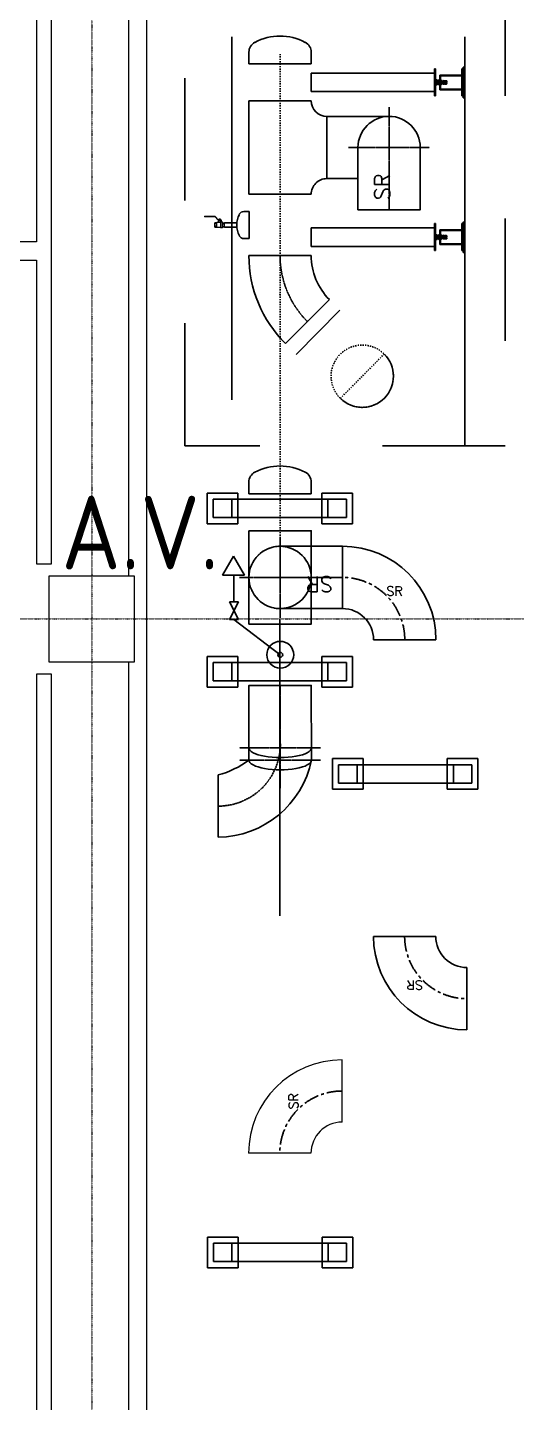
# Model space of a CAD drawing. Extents: x -181672 to 290600, y -29000 to 395522.
# Drawn here: x 17477 to 21463, y 38610 to 49823 of the extents above; entities that cross this region are included whole.
import ezdxf
from ezdxf.enums import TextEntityAlignment as Align

# ---------------------------------------------------------------- set-up
doc = ezdxf.new("R2010")
doc.units = 0
doc.header["$LTSCALE"] = 10
for name, pattern in [('H12PL2$0$JJP_三點線', [0.9, 0.3, -0.15, 0, -0.15, 0, -0.15, 0, -0.15]), ('XFM7P20PCW$0$CENTER', [2, 1.25, -0.25, 0.25, -0.25]), ('XFM7P20PCW$0$Dashed', [2, 1, -1]), ('XFM7P20PCW$0$HIDDEN', [9.525, 6.35, -3.175])]:
    doc.linetypes.add(name, pattern=pattern)
for name, color, linetype in [('H12PL2$0$A-WALL-IN', 252, 'Continuous'), ('H12PL2$0$S-COL', 252, 'Continuous'), ('H12PL2$0$S-GRID', 252, 'Continuous'), ('XFM7P20PCW$0$M-CWTR-CENT', 252, 'XFM7P20PCW$0$CENTER'), ('XFM7P20PCW$0$P-PCWR-20.7-P', 252, 'Continuous'), ('XFM7P20PCW$0$PCW 50K', 252, 'Continuous'), ('XFM7P20PCW$0$PCWR-20.7-P', 252, 'Continuous'), ('XFM7P20PCW$0$U-PV-TXT', 252, 'Continuous'), ('XFM7P20PCW$0$避震器', 252, 'Continuous'), ('XFM7P20PCW$0$避震器牛腿', 252, 'Continuous')]:
    doc.layers.add(name, color=color, linetype=linetype)
doc.layers.add('XFM7P20PCW$0$M-PIPE-PCWS', color=252, linetype='Continuous', lineweight=9)
doc.styles.add('XFM7P20PCW$0$aa-txt', font='isocp.shx', dxfattribs={"bigfont": 'chineset'})
doc.styles.add('XFM7P20PCW$0$Standard', font='txt.shx', dxfattribs={"bigfont": 'chineset.shx'})

# ---------------------------------------------------------------- blocks, each defined once
blk = doc.blocks.new('H12PL2')
at = {"layer": 'H12PL2$0$A-WALL-IN', "lineweight": 0, "flags": 128}
for points in [[(18450, -350), (18450, 83030)], [(17550, 59550), (17550, 48075)], [(17672, 45450), (17672, 59550)], [(18300, 59650), (18300, 45350)], [(17550, 48075), (17192.5, 48075)], [(17192.5, 47925), (17550, 47925)], [(17550, 47925), (17550, 45450)], [(17550, 45450), (17672, 45450)], [(18300, 44650), (18300, 30350)], [(17672, 44550), (17550, 44550)], [(17550, 44550), (17550, 30450)], [(17672, 30450), (17672, 44550)]]:
    blk.add_lwpolyline(points, dxfattribs=at)
at = {"layer": 'H12PL2$0$S-COL', "lineweight": 0, "flags": 128}
blk.add_lwpolyline([(17650, 44650), (18350, 44650), (18350, 45350), (17650, 45350)], close=True, dxfattribs=at)
blk.add_lwpolyline([(17650, 44650), (18350, 44650), (18350, 45350), (17650, 45350)], close=True, dxfattribs=at)
at = {"layer": 'H12PL2$0$S-GRID', "linetype": 'H12PL2$0$JJP_三點線', "lineweight": 0}
for p, q in [((18000, 128250), (18000, -28000)), ((-29000, 45000), (289600, 45000))]:
    blk.add_line(p, q, dxfattribs=at)
blk = doc.blocks.new('XFM7P20PCW$0$90h-20')
at = {"ltscale": 1000}
for p, q in [((4.4, 25.4), (4.4, 76.2)), ((29.8, 0), (80.6, 0))]:
    blk.add_line(p, q, dxfattribs=at)
for radius in [76.2, 25.4]:
    blk.add_arc((4.4, 0), radius, 0, 90, dxfattribs=at)
at = {"layer": 'XFM7P20PCW$0$M-CWTR-CENT'}
blk.add_arc((4.4, 0), 50.8, 0, 90, dxfattribs=at)
at = {"style": 'XFM7P20PCW$0$Standard'}
blk.add_text('SR', height=7.5, dxfattribs=at).set_placement((40.3, 35.9))
blk = doc.blocks.new('XFM7P20PCW$0$PP-R20(500A)')
for p, q in [((12.7, 63.5), (63.5, 63.5)), ((0, 50.8), (0, 0)), ((76.2, 50.8), (76.2, 0)), ((0, 0), (76.2, 0))]:
    blk.add_line(p, q)
for centre, start, end in [((0, 63.5), 270, 0), ((76.2, 63.5), 180, 270)]:
    blk.add_arc(centre, 12.7, start, end)
blk = doc.blocks.new('XFM7P20PCW$0$Ca-500')
for p, q in [((25.4, 0), (-25.4, 0)), ((-25.4, -9.7), (-25.4, 0)), ((25.4, -9.7), (25.4, 0))]:
    blk.add_line(p, q)
for centre, radius, start, end in [((-16.3, -9.7), 9.11, 180, 241.9233), ((16.3, -9.7), 9.11, 298.0767, 360), ((0, 20.9), 43.7, 241.9233, 298.0767)]:
    blk.add_arc(centre, radius, start, end)
blk = doc.blocks.new('XFM7P20PCW$0$A$C51A82B8F')
blk.add_line((0, 657), (0, 149))
at = {"color": 0}
blk.add_line((359, 0), (718, 359), dxfattribs=at)
for radius in [1016, 508]:
    blk.add_arc((0, -359), radius, 45, 90)
at = {"color": 1, "linetype": 'XFM7P20PCW$0$CENTER'}
blk.add_arc((0, -359), 762, 45, 90, dxfattribs=at)
at = {"color": 0}
blk.add_point((316, 403), dxfattribs=at)
blk = doc.blocks.new('XFM7P20PCW$0$Ca-200')
for p, q in [((-11, 0), (11, 0)), ((11, -4.3), (11, 0)), ((-11, -4.3), (-11, 0))]:
    blk.add_line(p, q)
for centre, radius, start, end in [((-6.8, -4.3), 4.2, 180, 241.9082), ((0, 8.4), 18.5, 241.9082, 298.0918), ((6.8, -4.3), 4.2, 298.0918, 0)]:
    blk.add_arc(centre, radius, start, end)
blk = doc.blocks.new('XFM7P20PCW$0$F20P1-SM-08-YKE-FB2-STD-設備配管-Y2221705$0$捷流-二件式球塞閥-25A-正視圖')
at = {"color": 0, "linetype": 'Continuous', "lineweight": 0}
for p, q in [((1.7, 1.8), (0, 1.8)), ((0, 0.9), (0, 1.8)), ((1.7, 0.9), (0, 0.9)), ((0, -0.9), (0, 0.9)), ((6.2, 1.8), (7.9, 1.8)), ((6.2, 0.9), (7.9, 0.9)), ((7.9, 0.9), (7.9, 1.8)), ((7.9, -0.9), (7.9, 0.9)), ((1.7, -0.9), (0, -0.9)), ((0, -1.8), (0, -0.9)), ((0, -1.8), (1.7, -1.8)), ((6.2, -0.9), (7.9, -0.9)), ((7.9, -1.8), (6.2, -1.8)), ((7.9, -1.8), (7.9, -0.9))]:
    blk.add_line(p, q, dxfattribs=at)
at = {"color": 0, "linetype": 'Continuous', "lineweight": 0, "extrusion": (0, 1, -2.22045e-16)}
for p, q in [((1.7, 0), (1.7, 2.3)), ((1.7, 2.3), (3, 2.3)), ((2.5, 3.5), (2.5, 3.6)), ((2.8, 3.6), (2.5, 3.6)), ((2.5, 3), (2.5, 3.5)), ((2.5, 3.2), (2.5, 2.9)), ((2.5, 3.2), (2.5, 3.2)), ((2.8, 3), (2.5, 3)), ((2.5, 2.9), (2.9, 2.9)), ((2.8, 3.6), (2.8, 3.5)), ((2.8, 3.5), (2.8, 3)), ((2.9, 3.2), (2.8, 3.2)), ((2.9, 2.3), (2.9, 3.6)), ((2.9, 3.6), (5, 3.6)), ((3, 4.2), (3, 4.7)), ((3.5, 4.7), (3, 4.7)), ((3, 4.2), (3.5, 4.2)), ((3, 4.1), (4.9, 4.1)), ((4.9, 3.8), (3, 3.8)), ((3, 0), (3, 2.3)), ((3.2, 2.1), (3.2, 0)), ((3.2, 2.1), (6.2, 2.1)), ((3.5, 4.2), (3.5, 4.7)), ((4.4, 4.7), (3.5, 4.7)), ((3.5, 4.2), (4.4, 4.2)), ((3.6, 4.7), (3.6, 4.8)), ((3.6, 4.8), (4.3, 4.8)), ((3.6, 4.1), (3.6, 4.2)), ((3.6, 3.6), (3.6, 3.8)), ((4.3, 4.8), (4.3, 4.7)), ((4.3, 4.2), (4.3, 4.1)), ((4.3, 3.8), (4.3, 3.6)), ((4.4, 4.2), (4.4, 4.7)), ((4.9, 4.7), (4.4, 4.7)), ((4.4, 4.2), (4.9, 4.2)), ((4.5, 2.9), (4.5, 3.2)), ((4.8, 3.2), (4.5, 3.2)), ((4.5, 2.9), (4.8, 2.9)), ((4.8, 2.9), (4.8, 3.2)), ((4.8, 3.2), (4.8, 3.2)), ((4.8, 2.9), (4.8, 3.2)), ((4.8, 2.9), (4.8, 2.9)), ((4.9, 4.1), (7.7, 7)), ((4.9, 4.7), (4.9, 4.2)), ((5.1, 3.9), (4.9, 3.8)), ((5, 3.6), (5, 2.1)), ((7.9, 6.9), (5.1, 3.9)), ((6.2, -2.1), (6.2, 2.1)), ((8, 6.9), (7.9, 6.9)), ((8, 7.2), (8, 7.2)), ((8, 6.7), (8, 7.2)), ((15.8, 7.2), (8, 7.2)), ((8, 6.7), (15.8, 6.7)), ((16.4, 7.2), (16.4, 6.7)), ((1.7, -2.3), (1.7, 0)), ((1.7, -2.3), (3, -2.3)), ((3, -2.3), (3, 0)), ((3.2, -2.1), (3, -2.3)), ((3.2, 0), (3.2, -2.1)), ((3.2, -2.1), (6.2, -2.1))]:
    blk.add_line(p, q, dxfattribs=at)
at = {"color": 0, "linetype": 'Continuous', "lineweight": 0, "extrusion": (0, -1, -2.22045e-16)}
blk.add_line((3.2, 2.1), (3, 2.3), dxfattribs=at)
at = {"color": 0, "linetype": 'Continuous', "lineweight": 0}
for points, knots in [([(2.5, 3.6), (2.5, 3.7), (2.6, 3.8), (2.6, 3.9), (2.6, 3.9), (2.7, 4), (2.8, 4), (2.9, 4), (2.9, 4.1), (3, 4.1)], [-6.586857, -6.586857, -6.586857, -6.586857, -4.917672, -4.917672, -3.301294, -3.301294, -1.594864, -1.594864, 0, 0, 0, 0]), ([(2.5, 3.6), (2.5, 3.6), (2.5, 3.6), (2.5, 3.6), (2.5, 3.6), (2.5, 3.6), (2.5, 3.6), (2.5, 3.6)], [-0.7953467, -0.7953467, -0.7953467, -0.7953467, -0.3971684, -0.3971684, -0.1815592, -0.1815592, 0, 0, 0, 0]), ([(3, 3.8), (3, 3.8), (2.9, 3.8), (2.9, 3.8), (2.9, 3.8), (2.8, 3.7), (2.8, 3.7), (2.8, 3.7), (2.8, 3.7), (2.8, 3.6)], [-2.501227, -2.501227, -2.501227, -2.501227, -1.860628, -1.860628, -1.243575, -1.243575, -0.629521, -0.629521, 0, 0, 0, 0]), ([(2.8, 3.6), (2.8, 3.6), (2.8, 3.6), (2.8, 3.6), (2.8, 3.6), (2.8, 3.6), (2.8, 3.6), (2.8, 3.6), (2.8, 3.6), (2.8, 3.6)], [-0.7942743, -0.7942743, -0.7942743, -0.7942743, -0.7152172, -0.7152172, -0.6166439, -0.6166439, -0.3978503, -0.3978503, 0, 0, 0, 0]), ([(16.4, 7.2), (16.4, 7.2), (16.4, 7.2), (16.3, 7.2), (16.2, 7.2), (16.1, 7.2), (16, 7.2), (15.9, 7.2), (15.9, 7.2), (15.8, 7.2), (15.8, 7.2), (15.8, 7.2)], [-12.24399, -12.24399, -12.24399, -12.24399, -7.606465, -7.606465, -4.237147, -4.237147, -2.020523, -2.020523, -0.996617, -0.996617, 0, 0, 0, 0]), ([(15.8, 6.7), (15.8, 6.7), (15.8, 6.7), (15.9, 6.7), (15.9, 6.7), (16, 6.7), (16.1, 6.7), (16.2, 6.7), (16.3, 6.7), (16.4, 6.7), (16.4, 6.7), (16.4, 6.7)], [-24.487979, -24.487979, -24.487979, -24.487979, -23.491362, -23.491362, -22.467456, -22.467456, -20.250833, -20.250833, -16.881514, -16.881514, -12.24399, -12.24399, -12.24399, -12.24399])]:
    blk.add_open_spline(points, degree=3, knots=knots, dxfattribs=at)
blk.add_open_spline([(7.7, 7), (7.7, 7.1), (7.8, 7.1), (7.8, 7.1), (7.9, 7.2), (7.9, 7.2), (8, 7.2)], degree=3, dxfattribs=at)
blk = doc.blocks.new('XFM7P20PCW$0$A$C0813008A')
at = {"layer": 'XFM7P20PCW$0$避震器', "ltscale": 0.0002}
for p, q in [((11, 23.5), (-11, 23.5)), ((-11, 23.5), (-11, 22.6)), ((-11, 22.6), (11, 22.6)), ((-1.5, 22.6), (1.5, 22.6)), ((-0.8, 22.5), (-0.7, 22.6)), ((-0.8, 20.2), (-0.8, 22.5)), ((0.8, 22.5), (-0.8, 22.5)), ((-0.7, 23.5), (-0.7, 22.6)), ((-0.7, 22.6), (-0.7, 20.2)), ((-0.7, 22.6), (0.7, 22.6)), ((0.7, 23.5), (0.7, 22.6)), ((0.7, 22.6), (0.7, 20.2)), ((0.7, 22.6), (0.8, 22.5)), ((0.8, 22.5), (0.8, 20.2)), ((11, 22.6), (11, 23.5)), ((-6, 1.2), (-6, 19.2)), ((6, 19.2), (-6, 19.2)), ((-6, 18.7), (6, 18.7)), ((-5.4, 18.7), (-5.4, 1.2)), ((-2, 21.2), (-2, 22.4)), ((-2, 21.2), (2, 21.2)), ((-2, 19.2), (-2, 20)), ((-1.9, 19.6), (-1.9, 19.4)), ((-1.2, 19.4), (-1.9, 19.4)), ((1.7, 19.8), (-1.7, 19.8)), ((-1.6, 18), (-1.6, 17.8)), ((-1.2, 18), (-1.6, 18)), ((1.6, 17.7), (-1.6, 17.7)), ((-1.5, 20.2), (1.4, 20.2)), ((-1.5, 16.8), (1.5, 16.8)), ((-1.5, 16.5), (-1.5, 16.8)), ((1.5, 16.5), (-1.5, 16.5)), ((1.5, 15), (-1.5, 15)), ((-1.3, 15.2), (-1.3, 16.3)), ((-1.3, 13.7), (-1.3, 14.9)), ((-1.2, 19.4), (-1.2, 19.2)), ((-1.2, 19.2), (-1.2, 19.3)), ((-1.2, 18.7), (-1.2, 18)), ((-1, 21.2), (-1, 22.4)), ((-1, 19.8), (-1, 20)), ((-1, 18.7), (-1, 17.7)), ((1.1, 15), (-1, 15)), ((1.1, 13.6), (-1, 13.6)), ((-0.9, 16.5), (-0.9, 16.8)), ((-0.8, 14.8), (-0.8, 18.7)), ((-0.7, 18.7), (-0.7, 14.8)), ((-0.7, 15.2), (-0.7, 16.3)), ((-0.7, 13.7), (-0.7, 14.9)), ((0.6, 21.2), (-0.6, 21.2)), ((-0.6, 21.2), (-0.6, 20.2)), ((-0.6, 20.2), (0.6, 20.2)), ((0, 20.1), (0, 17.4)), ((0.6, 20.2), (0.6, 21.2)), ((0.7, 18.7), (0.7, 14.8)), ((0.7, 16.3), (0.7, 15.2)), ((0.7, 14.9), (0.7, 13.7)), ((0.8, 18.7), (0.8, 14.8)), ((0.9, 19.8), (0.9, 20)), ((0.9, 16.8), (0.9, 16.5)), ((1, 21.2), (1, 22.4)), ((1, 18.7), (1, 17.7)), ((1.9, 19.4), (1.2, 19.4)), ((1.2, 19.4), (1.2, 19.2)), ((1.2, 19.2), (1.2, 19.3)), ((1.2, 18.7), (1.2, 18)), ((1.6, 18), (1.2, 18)), ((1.4, 16.3), (1.4, 15.2)), ((1.4, 14.9), (1.4, 13.7)), ((1.5, 16.8), (1.5, 16.5)), ((1.6, 18), (1.6, 17.8)), ((1.9, 19.2), (1.9, 20)), ((1.9, 19.6), (1.9, 19.4)), ((2, 21.2), (2, 22.4)), ((5.4, 18.7), (5.4, 1.2)), ((6, 19.2), (6, 1.2)), ((-11, 1.2), (11, 1.2)), ((-11, 0), (-11, 1.2)), ((11, 0.6), (-11, 0.6)), ((11, 0), (-11, 0)), ((-10.2, 1.2), (-10.2, 0)), ((-8.8, 1.2), (-8.8, 0)), ((8.8, 1.2), (8.8, 0)), ((10.2, 1.2), (10.2, 0)), ((11, 1.2), (11, 0))]:
    blk.add_line(p, q, dxfattribs=at)
for centre, radius, start, end in [((-1.5, 21.9), 0.659, 41.9134, 138.0866), ((0, 20.3), 2.31, 64.8501, 115.1499), ((1.5, 21.9), 0.659, 41.9134, 138.0866), ((-1.5, 19.5), 0.659, 41.9134, 138.0866), ((-1.7, 19.6), 0.2, 90, 180), ((-1.6, 17.8), 0.05, 180, 270), ((-1, 16), 0.475, 43.1736, 136.8264), ((-1, 15.5), 0.475, 223.1736, 316.8264), ((-1, 14.6), 0.475, 43.1736, 136.8264), ((-1, 14), 0.475, 223.1736, 316.8264), ((0, 17.9), 2.31, 64.8501, 115.1499), ((0, 14.8), 1.68, 65.5673, 114.4327), ((0, 16.7), 1.68, 245.5673, 294.4327), ((0, 13.4), 1.68, 65.5673, 114.4327), ((0, 15.2), 1.68, 245.5673, 294.4327), ((1.1, 16), 0.475, 43.1736, 136.8264), ((1.1, 15.5), 0.475, 223.1736, 316.8264), ((1.1, 14.6), 0.475, 43.1736, 136.8264), ((1.1, 14), 0.475, 223.1736, 316.8264), ((1.4, 19.5), 0.659, 41.9134, 138.0866), ((1.6, 17.8), 0.05, 270, 0), ((1.7, 19.6), 0.2, 0, 90)]:
    blk.add_arc(centre, radius, start, end, dxfattribs=at)
blk.add_point((0.7, 22.6), dxfattribs=at)
blk = doc.blocks.new('XFM7P20PCW$0$MA20D1')
at = {"linetype": 'ByBlock'}
for p, q in [((-0.5, -0.25), (-0.5, 0.25)), ((-0.5, -0.25), (0.5, 0.25)), ((0.5, -0.25), (-0.5, 0.25)), ((0.5, 0.25), (0.5, -0.25))]:
    blk.add_line(p, q, dxfattribs=at)
blk = doc.blocks.new('XFM7P20PCW$0$A$C627536FE')
at = {"color": 1, "linetype": 'XFM7P20PCW$0$CENTER'}
for p, q in [((0, 330), (0, -330)), ((330, 0), (-508, 0))]:
    blk.add_line(p, q, dxfattribs=at)
at = {"color": 0}
blk.add_lwpolyline([(0, -254), (-508, -254), (-508, 254), (0, 254)], dxfattribs=at)
blk.add_circle((0, 0), 254, dxfattribs=at)
at = {"color": 0, "style": 'XFM7P20PCW$0$Standard'}
blk.add_text('SR', height=125, dxfattribs=at).set_placement((-431, -7))
blk = doc.blocks.new('XFM7P20PCW')
at = {"color": 7}
for p, q in [((19141.24708, 46788.17255), (19141.24708, 49746.95575)), ((21041.24708, 46411.21592), (21041.24708, 49746.95575))]:
    blk.add_line(p, q, dxfattribs=at)
at = {"color": 1, "linetype": 'XFM7P20PCW$0$Dashed'}
for p, q in [((19535.61448, 45338.69812), (19535.61448, 49605.36863)), ((20026.94468, 46799.17273), (20384.28428, 47160.24394))]:
    blk.add_line(p, q, dxfattribs=at)
at = {"color": 1, "linetype": 'XFM7P20PCW$0$CENTER'}
for p, q in [((20424.61448, 49174.87602), (20424.61448, 48336.67602)), ((20094.41448, 48844.67602), (20754.81448, 48844.67602)), ((19535.57087, 43619.45451), (19535.57087, 44457.65451)), ((19864.94705, 43849.69597), (19204.54705, 43849.69597)), ((19865.77087, 43949.65451), (19205.37087, 43949.65451))]:
    blk.add_line(p, q, dxfattribs=at)
blk.add_line((19533.34423, 42580), (19533.34423, 45000))
at = {"color": 7, "linetype": 'XFM7P20PCW$0$Dashed', "ltscale": 100}
blk.add_lwpolyline([(18758.7938, 50266.78795), (21370.60512, 50266.78795), (21370.60512, 46411.21592), (18758.7938, 46411.21592)], close=True, dxfattribs=at)
at = {"color": 2, "linetype": 'XFM7P20PCW$0$HIDDEN', "ltscale": 30}
for points in [[(20794.24708, 49450.67197), (19789.61448, 49450.67602), (19789.61448, 49300.67602), (20794.24708, 49300.67197)], [(20794.24708, 48188.67197), (19789.61448, 48188.67602), (19789.61448, 48038.67602), (20794.24708, 48038.67197)], [(19191.05783, 46026.47168), (18941.05783, 46026.47168), (18941.05783, 45776.47245), (19191.05783, 45776.47245)], [(19141.05783, 45976.47168), (18991.05783, 45976.47168), (18991.05783, 45826.47245), (19141.05783, 45826.47245)], [(19925.99737, 45976.46763), (19141.05783, 45976.47168), (19141.05783, 45826.47168), (19925.99737, 45826.46763)], [(20125.99737, 46026.47168), (19875.99737, 46026.47168), (19875.99737, 45776.47245), (20125.99737, 45776.47245)], [(20075.99737, 45976.47168), (19925.99737, 45976.47168), (19925.99737, 45826.47245), (20075.99737, 45826.47245)], [(19191.05783, 44694.7629), (18941.05783, 44694.7629), (18941.05783, 44444.76367), (19191.05783, 44444.76367)], [(19141.05783, 44644.7629), (18991.05783, 44644.7629), (18991.05783, 44494.76367), (19141.05783, 44494.76367)], [(19925.99737, 44644.75885), (19141.05783, 44644.7629), (19141.05783, 44494.7629), (19925.99737, 44494.75885)], [(20125.99737, 44694.7629), (19875.99737, 44694.7629), (19875.99737, 44444.76367), (20125.99737, 44444.76367)], [(20075.99737, 44644.7629), (19925.99737, 44644.7629), (19925.99737, 44494.76367), (20075.99737, 44494.76367)], [(20213.21526, 43861.28417), (19963.21526, 43861.28417), (19963.21526, 43611.28495), (20213.21526, 43611.28495)], [(21148.1548, 43861.28417), (20898.1548, 43861.28417), (20898.1548, 43611.28495), (21148.1548, 43611.28495)], [(20163.21526, 43811.28417), (20013.21526, 43811.28417), (20013.21526, 43661.28495), (20163.21526, 43661.28495)], [(20948.1548, 43811.28013), (20163.21526, 43811.28417), (20163.21526, 43661.28417), (20948.1548, 43661.28013)], [(21098.1548, 43811.28417), (20948.1548, 43811.28417), (20948.1548, 43661.28495), (21098.1548, 43661.28495)], [(19193.42248, 39709.65582), (18943.42248, 39709.65582), (18943.42248, 39959.65505), (19193.42248, 39959.65505)], [(20128.36202, 39709.65582), (19878.36202, 39709.65582), (19878.36202, 39959.65505), (20128.36202, 39959.65505)], [(19143.42248, 39759.65582), (18993.42248, 39759.65582), (18993.42248, 39909.65505), (19143.42248, 39909.65505)], [(19928.36202, 39759.65987), (19143.42248, 39759.65582), (19143.42248, 39909.65582), (19928.36202, 39909.65987)], [(20078.36202, 39759.65582), (19928.36202, 39759.65582), (19928.36202, 39909.65505), (20078.36202, 39909.65505)]]:
    blk.add_lwpolyline(points, close=True, dxfattribs=at)
at = {"color": 1, "linetype": 'XFM7P20PCW$0$Dashed'}
for centre in [(20205.57087, 46979.66472), (19535.57087, 45338.65451)]:
    blk.add_circle(centre, 254, dxfattribs=at)
at = {"layer": 'XFM7P20PCW$0$M-CWTR-CENT'}
blk.add_arc((19030.56677, 43981.68682), 508, 270, 0, dxfattribs=at)
at = {"layer": 'XFM7P20PCW$0$P-PCWR-20.7-P'}
for p, q in [((19665.87348, 47156.51232), (20023.21307, 47517.58353)), ((19030.56677, 43727.68682), (19030.56677, 43219.68682))]:
    blk.add_line(p, q, dxfattribs=at)
for points in [[(20424.61448, 49098.67602), (19916.61448, 49098.67602), (19916.61448, 48590.67602), (20170.61448, 48590.67602)], [(20678.61448, 48844.67602), (20678.61448, 48336.67602), (20170.61448, 48336.67602), (20170.61448, 48844.67602)], [(19281.57087, 43849.69597), (19281.57087, 44457.65451), (19789.57087, 44457.65451), (19791.8932, 43849.69597)]]:
    blk.add_lwpolyline(points, dxfattribs=at)
blk.add_lwpolyline([(19281.57087, 45719.65451), (19281.57087, 44957.65451), (19789.57087, 44957.65451), (19789.57087, 45719.65451)], close=True, dxfattribs=at)
for radius in [109.5375, 19.77673]:
    blk.add_circle((19537.20892, 44707.65451), radius, dxfattribs=at)
for centre, radius, start, end in [((20424.61448, 48844.67602), 254, 0, 180), ((20205.61448, 46979.70833), 254, 225.297606681, 45.297606681), ((18847.92729, 44422.61754), 718.53037, 284.725285033, 307.122030606), ((19019.77528, 44007.73979), 788.12685, 270.784551655, 348.431991172)]:
    blk.add_arc(centre, radius, start, end, dxfattribs=at)
for centre in [(19536.73203, 43949.65451), (19536.73203, 43849.69597)]:
    blk.add_ellipse(centre, major_axis=(255.16117, 0), ratio=0.3156451684, start_param=3.1415926536, end_param=6.2831853072, dxfattribs=at)
at = {"layer": 'XFM7P20PCW$0$PCW 50K', "color": 2}
for p, q in [((19065.38624, 45357.00994), (19155.27883, 45512.71377)), ((19245.17601, 45357.01259), (19155.27883, 45512.71377)), ((19245.17601, 45357.01259), (19065.38624, 45357.00994)), ((19159.65582, 45138.87443), (19159.65261, 45357.01133)), ((19537.20892, 44707.65451), (19159.65794, 44994.85643))]:
    blk.add_line(p, q, dxfattribs=at)
at = {"layer": 'XFM7P20PCW$0$PCWR-20.7-P'}
for p, q in [((19182.56549, 48229.04299), (19082.56549, 48229.04299)), ((19182.56549, 48195.64299), (19082.56549, 48195.64299))]:
    blk.add_line(p, q, dxfattribs=at)
at = {"layer": 'XFM7P20PCW$0$避震器牛腿'}
for points in [[(21041.24708, 49250.67197), (21041.24708, 49498.67197), (21029.24708, 49498.67197), (21029.24708, 49250.67197)], [(21041.24708, 47988.67197), (21041.24708, 48236.67197), (21029.24708, 48236.67197), (21029.24708, 47988.67197)]]:
    blk.add_lwpolyline(points, close=True, dxfattribs=at)
at = {"xscale": -10.00000000000001, "yscale": 10.00000000000001, "zscale": 10.00000000000001, "rotation": 90}
for p in [(21029.24708, 49375.67197), (21029.24708, 48113.67197)]:
    blk.add_blockref('XFM7P20PCW$0$A$C0813008A', p, dxfattribs=at)
at = {"layer": 'XFM7P20PCW$0$M-PIPE-PCWS', "xscale": 10, "yscale": 10, "zscale": 10, "rotation": 90}
blk.add_blockref('XFM7P20PCW$0$90h-20', (20041.34423, 40598.42049), dxfattribs=at)
at = {"layer": 'XFM7P20PCW$0$P-PCWR-20.7-P'}
for name, p, xscale, yscale, zscale, rotation in [('XFM7P20PCW$0$Ca-500', (19535.61448, 49525.67602), 10, 10, 10, 180), ('XFM7P20PCW$0$PP-R20(500A)', (19281.61448, 49225.67602), 10, 10, 10, 270), ('XFM7P20PCW$0$Ca-200', (19283.25799, 48212.01179), 10, 10, 10, 270), ('XFM7P20PCW$0$Ca-500', (19535.57087, 46019.65451), 10, 10, 10, 180), ('XFM7P20PCW$0$MA20D1', (19159.65688, 45066.86543), -144.0179999999941, 144.0179999999941, 144.0179999999941, 270.0008431382158), ('XFM7P20PCW$0$90h-20', (21102.9851, 42411.28215), 10, 10, 10, 180)]:
    blk.add_blockref(name, p, dxfattribs=dict(at, xscale=xscale, yscale=yscale, zscale=zscale, rotation=rotation))
at = {"layer": 'XFM7P20PCW$0$P-PCWR-20.7-P', "xscale": -1, "rotation": 90}
blk.add_blockref('XFM7P20PCW$0$A$C51A82B8F', (19938.40433, 47963.676), dxfattribs=at)
at = {"layer": 'XFM7P20PCW$0$P-PCWR-20.7-P', "rotation": 180}
blk.add_blockref('XFM7P20PCW$0$A$C627536FE', (19535.57087, 45338.65451), dxfattribs=at)
at = {"layer": 'XFM7P20PCW$0$P-PCWR-20.7-P', "xscale": 10, "yscale": 10, "zscale": 10}
blk.add_blockref('XFM7P20PCW$0$90h-20', (19999.99136, 44830.65451), dxfattribs=at)
at = {"layer": 'XFM7P20PCW$0$PCWR-20.7-P', "color": 6, "xscale": -10, "yscale": 10, "zscale": 10}
blk.add_blockref('XFM7P20PCW$0$F20P1-SM-08-YKE-FB2-STD-設備配管-Y2221705$0$捷流-二件式球塞閥-25A-正視圖', (19082.56549, 48212.34299), dxfattribs=at)
at = {"color": 0, "style": 'XFM7P20PCW$0$Standard'}
blk.add_text('SR', height=125, rotation=90, dxfattribs=at).set_placement((20431.63377, 48414.13344))
at = {"layer": 'XFM7P20PCW$0$U-PV-TXT', "style": 'XFM7P20PCW$0$aa-txt'}
blk.add_text('A.V.', height=600, dxfattribs=at).set_placement((19040.18715, 45704.79784), align=Align.MIDDLE_RIGHT)

msp = doc.modelspace()

# ---------------------------------------------------------------- block references
for name in ['XFM7P20PCW', 'H12PL2']:
    msp.add_blockref(name, (0, 0))

doc.saveas('drawing.dxf')
